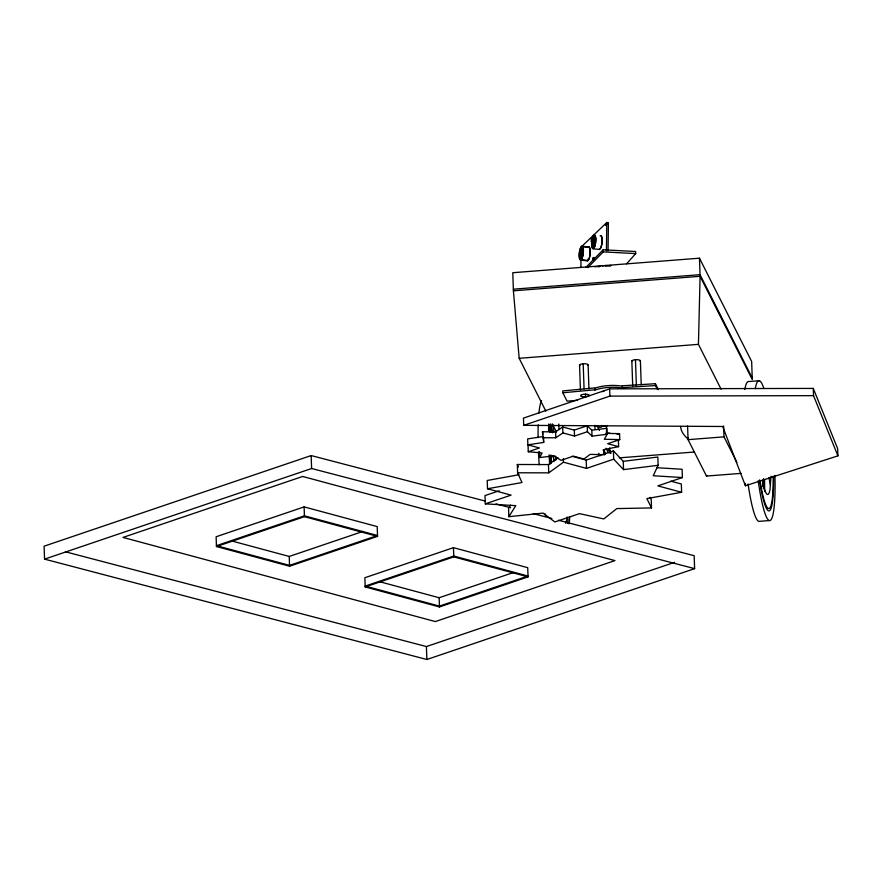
<?xml version="1.0" encoding="UTF-8"?>
<svg xmlns="http://www.w3.org/2000/svg" width="882" height="882" viewBox="0 0 882 882"><rect width="100%" height="100%" fill="white"/><g stroke="black" fill="none" stroke-linecap="round" stroke-linejoin="round"><path stroke-width="1.32" d="M609.517 450.878L609.429 449.743L609.583 451.066M580.907 267.169L581.006 259.121M593.972 236.244L591.315 238.779L591.271 241.833L592.561 241.977M593.178 258.084L593.09 260.036L592.825 258.404M593.09 260.036L592.991 258.25M593.553 257.753L593.443 259.716L593.332 257.941M593.917 257.434L593.773 259.385L593.707 257.61M606.43 250.697L606.783 222.496L608.393 222.672L608.04 250.874M721.112 389.26L698.434 344.355L700.087 276.298L699.459 258.194L512.784 272.714L513.412 290.817L519.167 358.301L545.881 411.166M609.451 449.952L609.561 450.724L609.396 449.732M771 476.247L770.03 489.444A43.968 5.832 85.6 0 1 764.055 487.702L762.324 480.381M763.184 484.042L763.547 478.783A63.184 8.379 85.6 0 1 763.492 488.661M706.923 475.398L706.592 476.258L688.07 439.655L687.596 425.984M580.554 258.977L582.451 246.199M592.66 248.173A6.549 1.874 -83.7 0 0 594.876 245.593A6.549 1.874 -83.7 0 0 595.67 238.372L594.314 235.318C591.37 238.46 590.984 244.281 592.66 248.173L594.556 235.406M688.169 438.277L688.258 439.269L688.203 438.288M572.142 456.325L586.199 460.106L613.398 450.878L623.254 461.33L657.851 457.03L658.137 465.31L653.22 475.751L682.403 477.537L682.117 469.257L656.914 467.714M579.694 256.254L583.52 248.845M591.789 245.45L595.626 238.041M550.974 458.651L552.639 455.553M604.435 449.919L604.6 454.682L590.124 454.384L584.005 459.004L573.388 456.148L560.974 460.349L554.183 455.851L539.652 457.538L542.121 452.973L528.263 451.749L528.053 445.807L530.534 444.958M543.488 436.491L527.657 438.883L527.866 444.837L543.698 442.433L542.452 431.772L555.572 431.838L562.694 426.976L574.314 430.107L587.225 425.752L591.822 430.184L606.915 428.31L607.125 434.253L604.335 439.28L619.77 439.6L619.561 433.646L606.706 433.382M510.634 505.088L508.561 508.396L508.848 516.687L543.08 513.103L554.855 521.979L579.452 513.633L603.773 518.947L616.816 508.583L651.522 507.933L651.236 499.642L650.067 497.316M508.848 516.687L515.772 505.651L485.298 503.865L485.012 495.585L499.19 490.767M626.595 263.828L635.69 253.608L635.613 251.513L603.156 249.793L585.835 267.466M587.831 267.588L603.222 251.877L603.156 249.793M581.161 247.026L606.783 222.496M605.438 225.505L607.411 223.62M519.035 474.725L487.217 480.481L487.503 488.76L521.979 482.531L517.624 472.774L517.337 464.494L548.461 464.571L557.931 457.714M517.624 472.774L548.747 472.851L563.477 462.19L586.497 468.397L613.685 459.169L623.552 469.621L658.137 465.31M542.662 437.726L555.781 437.781L562.903 432.93L574.513 436.061L587.434 431.706L592.02 436.138L607.125 434.253M577.622 400.329L567.049 401.145L562.826 392.777L562.76 390.913L596.298 387.771A20.143 6.13 -2 0 1 620.553 385.919L655.403 383.703L658.424 389.679M562.826 392.777L596.364 389.646A20.143 6.13 -2 0 1 620.619 387.793L655.469 385.577L657.288 389.16M485.365 501.108L311.159 455.564L44.1 546.19L44.552 559.133L426.866 659.504L694.608 568.647L694.156 555.704L558.504 520.237M44.552 559.133L311.611 468.507L694.608 568.647M609.638 388.863L523.456 418.112L523.71 425.345L722.667 426.491L745.422 485.773L837.9 455.851L837.646 448.618L813.27 388.411L609.638 388.863L609.892 396.106L523.71 425.345M304.114 506.896L216.123 536.763L216.465 546.531L289.561 566.222L377.551 536.366L377.209 526.598L304.114 506.896L304.455 516.676L377.551 536.366M216.465 546.531L304.455 516.676M528.263 451.749L539.453 447.957L527.866 444.837M617.146 434.473L619.561 433.646M619.77 439.6L607.687 443.701L618.613 446.645L618.403 440.691L615.978 440.041M232.076 541.052L289.219 556.454L362.976 531.427M376.228 535.958L289.528 565.384L216.432 545.682L304.422 515.827L377.518 535.517M485.298 503.865L511.086 495.122L487.503 488.76M453.458 547.667L364.872 577.732L365.192 586.938L439.457 606.948L528.042 576.883L527.723 567.677L453.458 547.667L453.778 556.884L528.042 576.883M682.403 477.537L657.829 485.883L681.621 492.288L681.334 484.009L670.761 481.153M365.192 586.938L453.778 556.884M379.458 581.657L439.137 597.742L513.39 572.539M526.708 576.486L439.434 606.099L365.159 586.1L453.745 556.035L528.009 576.045M65.411 551.79L426.414 646.561L674.653 562.319M618.613 446.645L603.2 449.776L604.6 454.682M681.621 492.288L646.87 498.606L651.522 507.933M594.677 266.75L600.124 266.331M605.57 265.912L611.006 265.482M513.357 289.197L700.032 274.688L752.225 377.97M513.412 290.817L700.087 276.298L752.28 379.591L751.651 361.477L699.459 258.194M519.167 358.301L698.434 344.355M759.369 380.726L748.895 381.542A70.174 9.305 85.6 0 0 744.794 389.524M605.978 433.349L609.671 433.051M688.07 439.655L724.012 436.855L736.889 462.344M619.252 457.857L694.52 452.003M706.471 476.06L741.078 473.369M769.313 520.556L758.84 521.372A70.174 9.305 85.6 0 1 748.09 484.009M609.892 396.106L813.524 395.654L837.9 455.851M603.222 251.877L635.69 253.608M591.315 238.779L592.594 238.923M581.933 246.177L589.319 247.114A7.012 2.007 -83.7 0 1 589.981 255.46A7.012 2.007 -83.7 0 1 587.026 260.697M581.888 246.64L588.768 247.401A6.549 1.874 -83.7 0 1 589.242 247.555L589.639 248.151A6.549 1.874 -83.7 0 1 589.992 254.523A6.549 1.874 -83.7 0 1 588.096 260.124M593.09 248.779L599.451 249.485M580.698 259.65L586.431 260.278M580.665 260.113L587.533 260.874M496.004 503.898L510.634 507.723M533.235 513.633L551.856 518.495M591.976 240.797L595.416 243.278M579.871 251.602L583.311 254.082M597.092 425.863L599.44 430.515M609.23 449.886L610.983 453.359M606.055 448.254L608.304 452.698M603.927 450.735L605.614 454.065M598.746 453.326L599.992 455.785M552.716 424.694L556.443 432.07M517.337 464.494L518.429 466.931M542.452 431.772L542.97 434.131M609.418 451.055L609.275 449.809M768.928 477.68L770.493 485.32M553.334 455.707L553.995 461.65M550.831 457.526L551.437 462.3M593.101 236.718L594.159 247.346M580.995 247.522L582.065 258.139M687.817 438.773L687.817 438.773A57.65 26.008 2.8 0 1 680.628 426.469M813.27 388.411L813.524 395.654M745.334 483.369L745.422 485.773M723.626 425.918L724.012 436.855M655.403 383.703L655.469 385.577M640.398 360.981L641.225 384.806M635.47 359.702L636.396 386.173M631.843 360.97L632.714 386.107M622.372 386.272L622.438 388.146M623.254 461.33L623.552 469.621M613.398 450.878L613.685 459.169M609.705 447.913L609.892 453.326M594.843 388.422L594.909 390.285M594.876 425.311L595.019 429.413M591.822 430.184L592.02 436.138M588.118 365.049L588.944 388.874M587.225 425.752L587.434 431.706M585.45 394.111L585.549 396.757M583.189 363.77L584.071 388.907M586.199 460.106L586.497 468.397M579.562 365.027L580.433 390.175M574.314 430.107L574.513 436.061M562.694 426.976L562.903 432.93M563.355 458.64L563.477 462.19M558.802 423.999L558.99 429.468M555.572 431.838L555.781 437.781M548.461 464.571L548.747 472.851M543.533 437.67L543.698 442.433M539.442 451.584L539.652 457.538M439.137 597.742L439.457 606.948M426.414 646.561L426.866 659.504M311.159 455.564L311.611 468.507M289.219 556.454L289.561 566.222M631.865 361.3A4.311 1.312 -2 0 1 636.595 359.658A4.311 1.312 -2 0 1 640.134 361.322M579.893 365.688A4.311 1.312 -2 0 1 583.752 363.737A4.311 1.312 -2 0 1 587.842 365.391M607.455 425.488A2.955 0.904 -2 0 1 604.192 426.381A2.955 0.904 -2 0 1 601.579 425.477M606.364 426.127A24.685 8.952 82.8 0 1 606.452 433.47M601.138 236.189A6.549 1.874 -83.7 0 1 601.844 237.765M602.031 239.077A6.549 1.874 -83.7 0 1 599.484 249.033M598.823 266.838A8.401 2.558 -2 0 1 600.344 266.309M602.219 265.912A8.401 2.558 -2 0 1 610.564 265.923M600.168 235.858A7.012 2.007 -83.7 0 1 602.13 242.263A7.012 2.007 -83.7 0 1 598.944 249.319M549.662 464.031A70.174 9.305 85.6 0 1 549.122 454.925M548.549 430.736A70.174 9.305 85.6 0 1 548.681 423.988M569.695 517.194A70.174 9.305 85.6 0 1 569.188 523.886M550.588 463.833A63.184 8.379 85.6 0 1 550.103 455.696M549.64 432.158A63.184 8.379 85.6 0 1 549.894 424.451M568.129 518.969A63.184 8.379 85.6 0 1 567.545 523.379M550.644 425.653A58.069 7.695 85.6 0 1 551.923 431.893M555.373 456.159A58.069 7.695 85.6 0 1 555.781 460.206M551.239 463.083A57.859 7.673 85.6 0 1 550.798 454.925M550.533 431.838A57.859 7.673 85.6 0 1 550.831 425.719M567.104 517.017A57.859 7.673 85.6 0 1 565.693 523.423M545.583 516.378A70.174 9.305 85.6 0 1 545.109 513.897M539.189 464.836A70.174 9.305 85.6 0 1 538.461 451.893M538.075 437.681A70.174 9.305 85.6 0 1 538.207 424.793M538.924 413.118A70.174 9.305 85.6 0 1 541.548 400.66M552.529 423.922A70.174 9.305 85.6 0 1 553.929 432.037M550.721 423.889A60.439 8.015 85.6 0 1 552.507 432.864M555.77 456.909A60.439 8.015 85.6 0 1 556.035 459.489M764.573 480.128A70.174 9.305 85.6 0 1 764.573 491.572M774.958 475.398A70.174 9.305 85.6 0 1 770.063 520.545A70.174 9.305 85.6 0 1 758.211 480.69M755.268 388.708A70.174 9.305 85.6 0 1 763.867 388.466M773.58 476.545A60.439 8.015 85.6 0 1 769.203 510.865A60.439 8.015 85.6 0 1 759.578 480.051M773.227 476.28A58.069 7.695 85.6 0 1 769.06 508.495A58.069 7.695 85.6 0 1 759.964 480.216M762.732 482.256A57.859 7.673 85.6 0 1 762.654 486.39M588.25 247.247A7.012 2.007 -83.7 0 1 588.801 246.938M589.661 254.788A6.549 1.874 -83.7 0 0 589.738 248.57L589.044 246.993A6.549 1.874 -83.7 0 0 588.051 247.114M588.415 258.845A6.549 1.874 -83.7 0 1 587.897 259.551M602.23 391.674A11.19 3.407 -2 0 1 604.247 390.969M602.88 425.565A20.22 7.089 77.8 0 1 596.827 425.499M606.077 224.513C606.364 226.751 606.75 222.066 606.077 224.513M302.636 476.467L123.006 537.425L435.322 621.567L614.952 560.61L302.636 476.467M594.722 246.563A7.012 2.007 -83.7 0 0 594.876 235.02A7.012 2.007 -83.7 0 0 591.59 243.862A7.012 2.007 -83.7 0 0 594.722 246.563M582.296 257.886A7.012 2.007 -83.7 0 0 582.44 246.343A7.012 2.007 -83.7 0 0 579.154 255.196A7.012 2.007 -83.7 0 0 582.296 257.886M582.23 257.577A6.549 1.874 -83.7 0 0 582.363 246.795A6.549 1.874 -83.7 0 0 579.298 255.052A6.549 1.874 -83.7 0 0 582.23 257.577M582.352 396.613A4.311 1.312 -2 0 0 589.176 395.489A4.311 1.312 -2 0 0 583.178 394.331A4.311 1.312 -2 0 0 582.352 396.613"/></g></svg>
